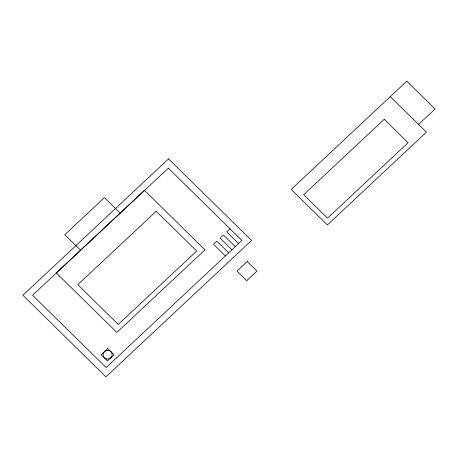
<?xml version="1.0" encoding="UTF-8"?>
<svg xmlns="http://www.w3.org/2000/svg" width="458" height="458" viewBox="0 0 458 458"><rect width="100%" height="100%" fill="white"/><g stroke="black" fill="none" stroke-linecap="round" stroke-linejoin="round"><path stroke-width="0.69" d="M230.053 228.805L226.744 231.903L238.595 243.547M418.589 124.439L435.1 108.975L406.79 81.163L291.208 189.412L327.378 224.941L426.45 132.162L390.279 96.627M235.298 246.639L223.447 234.994L220.143 238.091L231.994 249.73M228.691 252.822L216.84 241.177L213.537 244.274L225.388 255.919M120.162 213.062L104.435 197.61L64.807 234.725L80.534 250.171M168.538 158.874L22.9 295.261L105.935 376.837L251.574 240.444L168.538 158.874M144.436 190.328L56.26 272.905L116.842 332.416L205.018 249.839L144.436 190.328M168.304 168.149L32.57 295.255L106.17 367.562L241.904 240.45L168.304 168.149M156.212 211.264L77.803 284.699L118.261 324.447L196.677 251.013L156.212 211.264M107.773 348.538L101.166 354.721L107.458 360.904L114.065 354.715L107.773 348.538M384.222 119.298L303.694 194.707L327.55 218.14L408.078 142.73L384.222 119.298M247.223 261.541L236.986 271.13L246.736 280.708L256.972 271.119L247.223 261.541M106.325 358.94A4.574 4.357 -15.2 0 0 112.05 353.587A4.574 4.357 -15.2 0 0 104.47 351.63A4.574 4.357 -15.2 0 0 106.325 358.94"/></g></svg>
